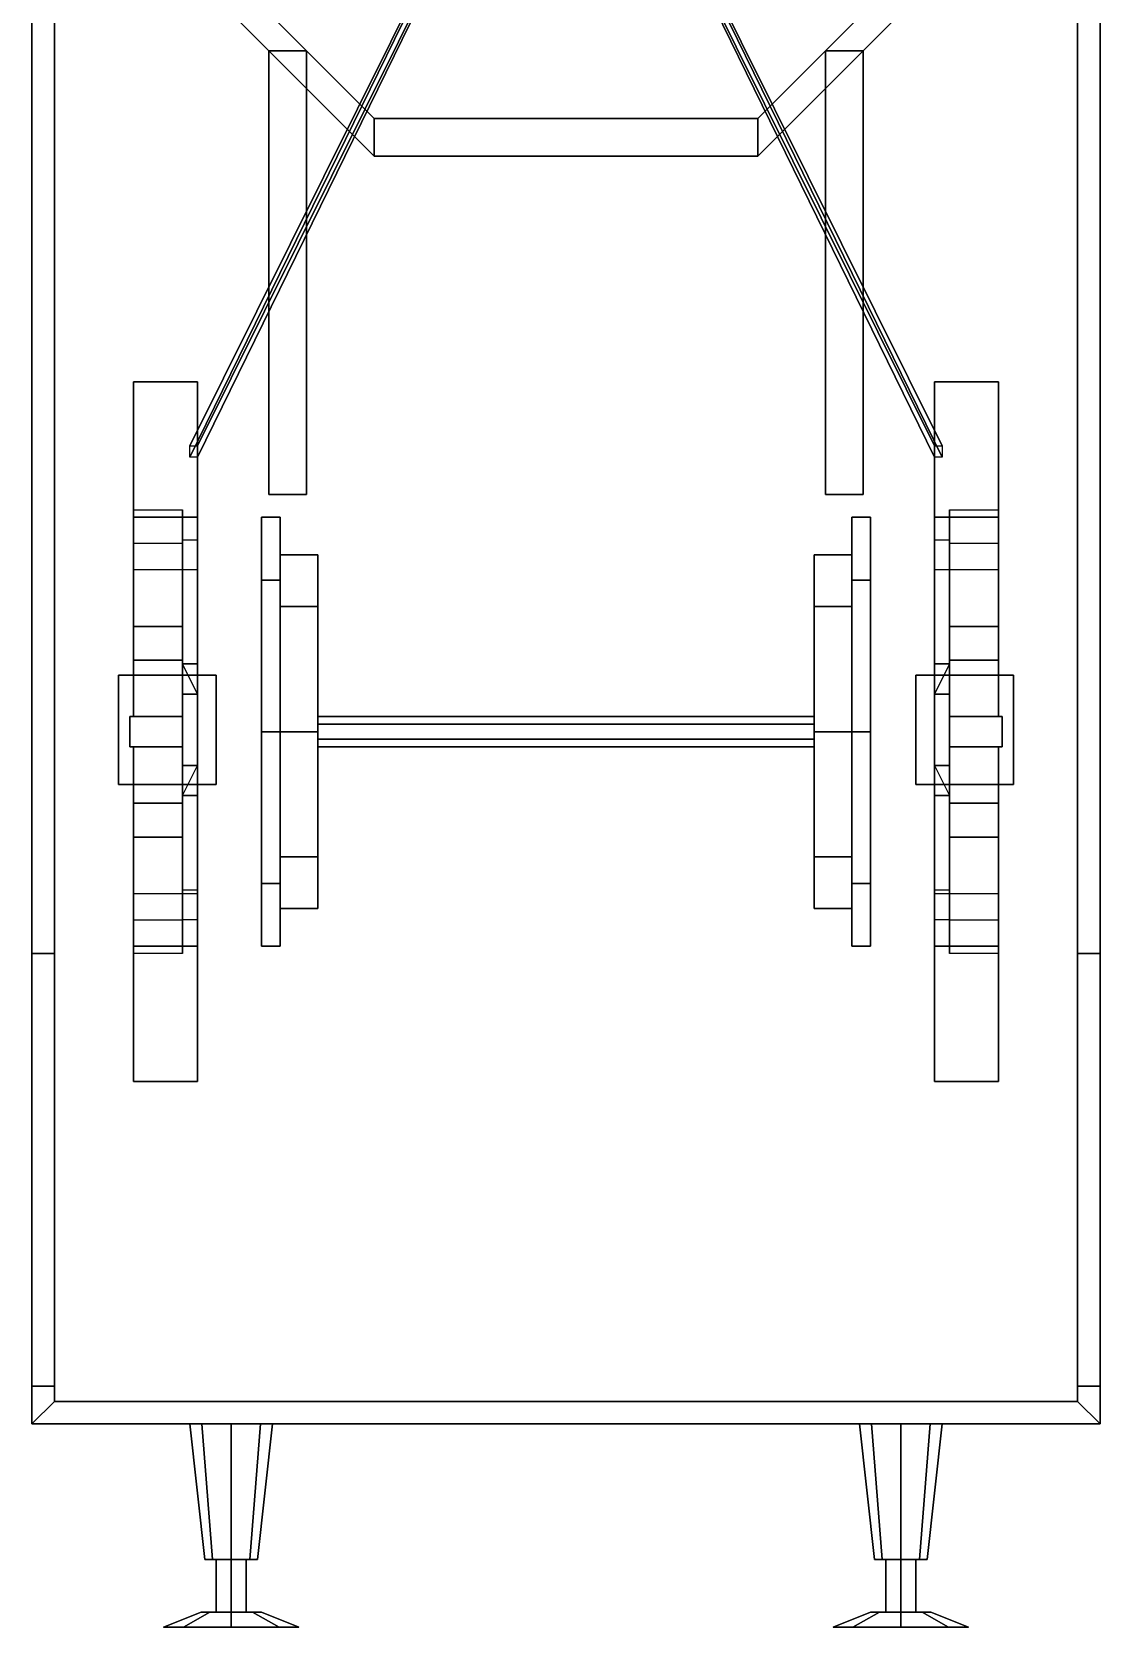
# Model space of a CAD drawing. Header units: millimetres. Extents: x -1.4 to 1.4, y -5.1 to 19.
# Drawn here: x -1.42 to 1.42, y -5.14 to -0.9 of the extents above; entities that cross this region are included whole.
import ezdxf

# ---------------------------------------------------------------- set-up
doc = ezdxf.new("R2010")
doc.units = ezdxf.units.MM
doc.layers.add('buffer', color=1, linetype='Continuous')
doc.layers.add('wheels', color=2, linetype='Continuous')

msp = doc.modelspace()

# ---------------------------------------------------------------- linework, layer by layer
for points in [[(1.42, 4.6, 0.99), (1.42, -4.6, 0.99), (-1.42, -4.6, 0.99), (-1.42, 4.6, 0.99)], [(-1.42, 4.6, 0.99), (-1.42, -4.6, 0.99), (-1.42, -4.6, 1.24), (-1.42, 4.6, 1.24)], [(-1.42, 4.6, 1.67), (-1.42, 4.6, 1.24), (-1.42, -4.6, 1.24), (-1.42, -4.6, 1.67)], [(1.42, -4.6, 1.24), (1.42, -4.6, 0.99), (1.42, 4.6, 0.99), (1.42, 4.6, 1.24)], [(1.42, -4.6, 1.67), (1.42, -4.6, 1.24), (1.42, 4.6, 1.24), (1.42, 4.6, 1.67)], [(-1.36, -4.54, 1.67), (-1.36, -4.54, 1.24), (-1.36, 4.54, 1.24), (-1.36, 4.54, 1.67)], [(1.36, 4.54, 1.24), (-1.36, 4.54, 1.24), (-1.36, -4.54, 1.24), (1.36, -4.54, 1.24)], [(1.36, 4.54, 1.67), (1.36, 4.54, 1.24), (1.36, -4.54, 1.24), (1.36, -4.54, 1.67)], [(-1.42, 3.35, 2), (-1.42, 4.5, 1.67), (-1.42, -4.5, 1.67), (-1.42, -3.35, 2)], [(-1.36, -3.35, 2), (-1.36, -4.5, 1.67), (-1.36, 4.5, 1.67), (-1.36, 3.35, 2)], [(1.36, 3.35, 2), (1.36, 4.5, 1.67), (1.36, -4.5, 1.67), (1.36, -3.35, 2)], [(1.42, -3.35, 2), (1.42, -4.5, 1.67), (1.42, 4.5, 1.67), (1.42, 3.35, 2)], [(-1.42, -3.35, 2), (-1.36, -3.35, 2), (-1.36, 3.35, 2), (-1.42, 3.35, 2)], [(1.36, -3.35, 2), (1.42, -3.35, 2), (1.42, 3.35, 2), (1.36, 3.35, 2)], [(-0.02, -0.03, 0.46), (-0.02, -0.03, 0.43), (-1, -2.03, 0.9), (-1, -2, 0.92)], [(-1, -2.03, 0.9), (-0.02, -0.03, 0.43), (0, -0.03, 0.43), (-0.98, -2.03, 0.9)], [(-0.98, -2, 0.92), (0, -0.03, 0.46), (-0.02, -0.03, 0.46), (-1, -2, 0.92)], [(-0.98, -2.03, 0.9), (0, -0.03, 0.43), (0, -0.03, 0.46), (-0.98, -2, 0.92)], [(1, -2, 0.92), (0.02, -0.03, 0.46), (0, -0.03, 0.46), (0.98, -2, 0.92)], [(0, -0.03, 0.46), (0, -0.03, 0.43), (0.98, -2.03, 0.9), (0.98, -2, 0.92)], [(0.98, -2.03, 0.9), (0, -0.03, 0.43), (0.02, -0.03, 0.43), (1, -2.03, 0.9)], [(1, -2.03, 0.9), (0.02, -0.03, 0.43), (0.02, -0.03, 0.46), (1, -2, 0.92)], [(-1.23, -0.51, 3.04), (-1.23, -0.51, 1.24), (-0.51, -1.23, 1.24), (-0.51, -1.23, 2.95)], [(-1.13, -0.51, 3.04), (-1.23, -0.51, 3.04), (-0.51, -1.23, 2.95), (-0.51, -1.13, 2.95)], [(-0.51, -1.13, 2.95), (-0.51, -1.13, 1.24), (-1.13, -0.51, 1.24), (-1.13, -0.51, 3.04)], [(1.13, -0.51, 3.04), (1.13, -0.51, 1.24), (0.51, -1.13, 1.24), (0.51, -1.13, 2.95)], [(0.51, -1.23, 2.95), (0.51, -1.23, 1.24), (1.23, -0.51, 1.24), (1.23, -0.51, 3.04)], [(1.23, -0.51, 3.04), (1.13, -0.51, 3.04), (0.51, -1.13, 2.95), (0.51, -1.23, 2.95)], [(-0.79, -0.95, 2.95), (-0.79, -0.95, 2.66), (-0.79, -2.13, 2.72), (-0.79, -2.13, 2.83)], [(-0.79, -2.13, 2.72), (-0.79, -0.95, 2.66), (-0.69, -0.95, 2.66), (-0.69, -2.13, 2.72)], [(-0.69, -2.13, 2.83), (-0.69, -0.95, 2.95), (-0.79, -0.95, 2.95), (-0.79, -2.13, 2.83)], [(-0.69, -2.13, 2.72), (-0.69, -0.95, 2.66), (-0.69, -0.95, 2.95), (-0.69, -2.13, 2.83)], [(0.69, -0.95, 2.95), (0.69, -0.95, 2.66), (0.69, -2.13, 2.72), (0.69, -2.13, 2.83)], [(0.69, -2.13, 2.72), (0.69, -0.95, 2.66), (0.79, -0.95, 2.66), (0.79, -2.13, 2.72)], [(0.79, -2.13, 2.83), (0.79, -0.95, 2.95), (0.69, -0.95, 2.95), (0.69, -2.13, 2.83)], [(0.79, -2.13, 2.72), (0.79, -0.95, 2.66), (0.79, -0.95, 2.95), (0.79, -2.13, 2.83)], [(0.51, -1.13, 2.95), (0.51, -1.13, 1.24), (-0.51, -1.13, 1.24), (-0.51, -1.13, 2.95)], [(-0.51, -1.13, 2.95), (-0.51, -1.23, 2.95), (0.51, -1.23, 2.95), (0.51, -1.13, 2.95)], [(-0.51, -1.23, 2.95), (-0.51, -1.23, 1.24), (0.51, -1.23, 1.24), (0.51, -1.23, 2.95)], [(-1.15, -1.83, 0.99), (-1.15, -1.83, 0.96), (-1.15, -2.19, 0.83), (-1.15, -2.33, 0.99)], [(-1.15, -1.83, 0.96), (-0.98, -1.83, 0.96), (-0.98, -2.19, 0.83), (-1.15, -2.19, 0.83)], [(-0.98, -1.83, 0.99), (-0.98, -1.83, 0.96), (-1.15, -1.83, 0.96), (-1.15, -1.83, 0.99)], [(-0.98, -2.33, 0.99), (-0.98, -2.19, 0.83), (-0.98, -1.83, 0.96), (-0.98, -1.83, 0.99)], [(0.98, -1.83, 0.99), (0.98, -1.83, 0.96), (0.98, -2.19, 0.83), (0.98, -2.33, 0.99)], [(0.98, -1.83, 0.96), (1.15, -1.83, 0.96), (1.15, -2.19, 0.83), (0.98, -2.19, 0.83)], [(1.15, -1.83, 0.99), (1.15, -1.83, 0.96), (0.98, -1.83, 0.96), (0.98, -1.83, 0.99)], [(1.15, -2.33, 0.99), (1.15, -2.19, 0.83), (1.15, -1.83, 0.96), (1.15, -1.83, 0.99)], [(-0.79, -2.13, 2.83), (-0.79, -2.13, 2.72), (-0.69, -2.13, 2.72), (-0.69, -2.13, 2.83)], [(0.69, -2.13, 2.83), (0.69, -2.13, 2.72), (0.79, -2.13, 2.72), (0.79, -2.13, 2.83)], [(-1.02, -2.17, 0.88), (-1.02, -2.57, 0.68), (-1.15, -2.57, 0.68), (-1.15, -2.17, 0.88)], [(-1.15, -2.17, 0.88), (-1.15, -2.57, 0.68), (-1.15, -2.48, 0.85), (-1.15, -2.26, 0.95)], [(-1.15, -2.19, 0.83), (-0.98, -2.19, 0.83), (-0.98, -2.33, 0.99), (-1.15, -2.33, 0.99)], [(-1.02, -2.48, 0.85), (-1.02, -2.57, 0.68), (-1.02, -2.17, 0.88), (-1.02, -2.26, 0.95)], [(0.98, -2.19, 0.83), (1.15, -2.19, 0.83), (1.15, -2.33, 0.99), (0.98, -2.33, 0.99)], [(1.02, -2.17, 0.88), (1.02, -2.57, 0.68), (1.02, -2.48, 0.85), (1.02, -2.26, 0.95)], [(1.15, -2.17, 0.88), (1.15, -2.57, 0.68), (1.02, -2.57, 0.68), (1.02, -2.17, 0.88)], [(1.15, -2.48, 0.85), (1.15, -2.57, 0.68), (1.15, -2.17, 0.88), (1.15, -2.26, 0.95)], [(-1.15, -2.26, 0.95), (-1.15, -2.48, 0.85), (-1.02, -2.48, 0.85), (-1.02, -2.26, 0.95)], [(-1.02, -2.25, 0.99), (-1.02, -2.58, 0.35), (-1.02, -2.58, 0.49), (-1.02, -2.33, 0.99)], [(-0.98, -2.25, 0.99), (-0.98, -2.58, 0.35), (-1.02, -2.58, 0.35), (-1.02, -2.25, 0.99)], [(-0.98, -2.58, 0.49), (-0.98, -2.58, 0.35), (-0.98, -2.25, 0.99), (-0.98, -2.33, 0.99)], [(1.02, -2.25, 0.99), (1.02, -2.58, 0.35), (0.98, -2.58, 0.35), (0.98, -2.25, 0.99)], [(0.98, -2.25, 0.99), (0.98, -2.58, 0.35), (0.98, -2.58, 0.49), (0.98, -2.33, 0.99)], [(1.02, -2.58, 0.49), (1.02, -2.58, 0.35), (1.02, -2.25, 0.99), (1.02, -2.33, 0.99)], [(1.02, -2.26, 0.95), (1.02, -2.48, 0.85), (1.15, -2.48, 0.85), (1.15, -2.26, 0.95)], [(-1.02, -2.33, 0.99), (-1.02, -2.58, 0.49), (-0.98, -2.58, 0.49), (-0.98, -2.33, 0.99)], [(0.98, -2.33, 0.99), (0.98, -2.58, 0.49), (1.02, -2.58, 0.49), (1.02, -2.33, 0.99)], [(-1.15, -2.57, 0.68), (-1.15, -2.72, 0.68), (-1.15, -2.72, 0.85), (-1.15, -2.48, 0.85)], [(-1.15, -2.48, 0.85), (-1.15, -2.72, 0.85), (-1.02, -2.72, 0.85), (-1.02, -2.48, 0.85)], [(1.02, -2.57, 0.68), (1.02, -2.72, 0.68), (1.02, -2.72, 0.85), (1.02, -2.48, 0.85)], [(1.02, -2.48, 0.85), (1.02, -2.72, 0.85), (1.15, -2.72, 0.85), (1.15, -2.48, 0.85)], [(1.15, -2.72, 0.85), (1.15, -2.72, 0.68), (1.15, -2.57, 0.68), (1.15, -2.48, 0.85)], [(-1.02, -2.57, 0.68), (-1.02, -2.72, 0.68), (-1.15, -2.72, 0.68), (-1.15, -2.57, 0.68)], [(-1.02, -2.58, 0.99), (-1.02, -2.58, 0.68), (-1.02, -2.66, 0.68), (-1.02, -2.66, 0.99)], [(-0.98, -2.58, 0.99), (-0.98, -2.58, 0.23), (-1.02, -2.58, 0.23), (-1.02, -2.58, 0.99)], [(-1.02, -2.58, 0.68), (-1.02, -2.58, 0.23), (-1.02, -2.93, 0.23), (-1.02, -2.93, 0.68)], [(-1.02, -2.93, 0.23), (-1.02, -2.58, 0.23), (-0.98, -2.58, 0.23), (-0.98, -2.93, 0.23)], [(-0.98, -2.85, 0.68), (-0.98, -2.66, 0.68), (-1.02, -2.58, 0.68), (-1.02, -2.93, 0.68)], [(-0.98, -2.66, 0.68), (-0.98, -2.58, 0.68), (-0.98, -2.58, 0.99), (-0.98, -2.66, 0.99)], [(-0.98, -2.93, 0.23), (-0.98, -2.58, 0.23), (-0.98, -2.58, 0.68), (-0.98, -2.93, 0.68)], [(0.98, -2.58, 0.68), (0.98, -2.66, 0.68), (0.98, -2.66, 0.99), (0.98, -2.58, 0.99)], [(1.02, -2.58, 0.99), (1.02, -2.58, 0.23), (0.98, -2.58, 0.23), (0.98, -2.58, 0.99)], [(0.98, -2.58, 0.23), (0.98, -2.93, 0.23), (0.98, -2.93, 0.68), (0.98, -2.58, 0.68)], [(1.02, -2.58, 0.23), (1.02, -2.93, 0.23), (0.98, -2.93, 0.23), (0.98, -2.58, 0.23)], [(0.98, -2.66, 0.68), (0.98, -2.85, 0.68), (1.02, -2.93, 0.68), (1.02, -2.58, 0.68)], [(1.15, -2.57, 0.68), (1.15, -2.72, 0.68), (1.02, -2.72, 0.68), (1.02, -2.57, 0.68)], [(1.02, -2.66, 0.99), (1.02, -2.66, 0.68), (1.02, -2.58, 0.68), (1.02, -2.58, 0.99)], [(1.02, -2.93, 0.68), (1.02, -2.93, 0.23), (1.02, -2.58, 0.23), (1.02, -2.58, 0.68)], [(-1.19, -2.61, 0.63), (-1.19, -2.61, 0.35), (-1.19, -2.9, 0.35), (-1.19, -2.9, 0.63)], [(-0.93, -2.61, 0.63), (-0.93, -2.61, 0.35), (-1.19, -2.61, 0.35), (-1.19, -2.61, 0.63)], [(-1.19, -2.9, 0.35), (-1.19, -2.61, 0.35), (-0.93, -2.61, 0.35), (-0.93, -2.9, 0.35)], [(-0.93, -2.9, 0.63), (-0.93, -2.61, 0.63), (-1.19, -2.61, 0.63), (-1.19, -2.9, 0.63)], [(-0.93, -2.9, 0.35), (-0.93, -2.61, 0.35), (-0.93, -2.61, 0.63), (-0.93, -2.9, 0.63)], [(0.93, -2.61, 0.35), (0.93, -2.9, 0.35), (0.93, -2.9, 0.63), (0.93, -2.61, 0.63)], [(1.19, -2.61, 0.63), (1.19, -2.61, 0.35), (0.93, -2.61, 0.35), (0.93, -2.61, 0.63)], [(1.19, -2.61, 0.35), (1.19, -2.9, 0.35), (0.93, -2.9, 0.35), (0.93, -2.61, 0.35)], [(0.93, -2.61, 0.63), (0.93, -2.9, 0.63), (1.19, -2.9, 0.63), (1.19, -2.61, 0.63)], [(1.19, -2.9, 0.63), (1.19, -2.9, 0.35), (1.19, -2.61, 0.35), (1.19, -2.61, 0.63)], [(-1.02, -2.66, 0.99), (-1.02, -2.66, 0.68), (-0.98, -2.66, 0.68), (-0.98, -2.66, 0.99)], [(0.98, -2.66, 0.99), (0.98, -2.66, 0.68), (1.02, -2.66, 0.68), (1.02, -2.66, 0.99)], [(-1.16, -2.72, 0.87), (-1.16, -2.72, 0.63), (-1.16, -2.8, 0.63), (-1.16, -2.8, 0.87)], [(-1.02, -2.72, 0.87), (-1.02, -2.72, 0.63), (-1.16, -2.72, 0.63), (-1.16, -2.72, 0.87)], [(-1.02, -2.8, 0.87), (-1.02, -2.72, 0.87), (-1.16, -2.72, 0.87), (-1.16, -2.8, 0.87)], [(-1.02, -2.8, 0.63), (-1.02, -2.72, 0.63), (-1.02, -2.72, 0.87), (-1.02, -2.8, 0.87)], [(1.16, -2.72, 0.87), (1.16, -2.72, 0.63), (1.02, -2.72, 0.63), (1.02, -2.72, 0.87)], [(1.02, -2.72, 0.63), (1.02, -2.8, 0.63), (1.02, -2.8, 0.87), (1.02, -2.72, 0.87)], [(1.02, -2.72, 0.87), (1.02, -2.8, 0.87), (1.16, -2.8, 0.87), (1.16, -2.72, 0.87)], [(1.16, -2.8, 0.87), (1.16, -2.8, 0.63), (1.16, -2.72, 0.63), (1.16, -2.72, 0.87)], [(-1.16, -2.8, 0.87), (-1.16, -2.8, 0.63), (-1.02, -2.8, 0.63), (-1.02, -2.8, 0.87)], [(-1.15, -2.8, 0.85), (-1.15, -2.8, 0.68), (-1.15, -2.95, 0.68), (-1.15, -3.04, 0.85)], [(-1.15, -2.95, 0.68), (-1.15, -2.8, 0.68), (-1.02, -2.8, 0.68), (-1.02, -2.95, 0.68)], [(-1.02, -3.04, 0.85), (-1.02, -2.8, 0.85), (-1.15, -2.8, 0.85), (-1.15, -3.04, 0.85)], [(1.02, -2.8, 0.87), (1.02, -2.8, 0.63), (1.16, -2.8, 0.63), (1.16, -2.8, 0.87)], [(1.02, -2.8, 0.85), (1.02, -2.8, 0.68), (1.02, -2.95, 0.68), (1.02, -3.04, 0.85)], [(1.02, -2.95, 0.68), (1.02, -2.8, 0.68), (1.15, -2.8, 0.68), (1.15, -2.95, 0.68)], [(1.15, -3.04, 0.85), (1.15, -2.8, 0.85), (1.02, -2.8, 0.85), (1.02, -3.04, 0.85)], [(1.15, -2.95, 0.68), (1.15, -2.8, 0.68), (1.15, -2.8, 0.85), (1.15, -3.04, 0.85)], [(-1.02, -2.85, 0.99), (-1.02, -2.85, 0.68), (-1.02, -2.93, 0.68), (-1.02, -2.93, 0.99)], [(-0.98, -2.85, 0.99), (-0.98, -2.85, 0.68), (-1.02, -2.85, 0.68), (-1.02, -2.85, 0.99)], [(-0.98, -2.93, 0.68), (-0.98, -2.85, 0.68), (-0.98, -2.85, 0.99), (-0.98, -2.93, 0.99)], [(0.98, -2.85, 0.68), (0.98, -2.93, 0.68), (0.98, -2.93, 0.99), (0.98, -2.85, 0.99)], [(1.02, -2.85, 0.99), (1.02, -2.85, 0.68), (0.98, -2.85, 0.68), (0.98, -2.85, 0.99)], [(1.02, -2.93, 0.99), (1.02, -2.93, 0.68), (1.02, -2.85, 0.68), (1.02, -2.85, 0.99)], [(-1.19, -2.9, 0.63), (-1.19, -2.9, 0.35), (-0.93, -2.9, 0.35), (-0.93, -2.9, 0.63)], [(0.93, -2.9, 0.63), (0.93, -2.9, 0.35), (1.19, -2.9, 0.35), (1.19, -2.9, 0.63)], [(-1.15, -3.04, 0.85), (-1.15, -2.95, 0.68), (-1.15, -3.35, 0.88), (-1.15, -3.26, 0.95)], [(-1.15, -3.35, 0.88), (-1.15, -2.95, 0.68), (-1.02, -2.95, 0.68), (-1.02, -3.35, 0.88)], [(-1.02, -2.93, 0.99), (-1.02, -2.93, 0.23), (-0.98, -2.93, 0.23), (-0.98, -2.93, 0.99)], [(-1.02, -2.93, 0.49), (-1.02, -2.93, 0.35), (-1.02, -3.26, 0.99), (-1.02, -3.18, 0.99)], [(-1.02, -3.26, 0.99), (-1.02, -2.93, 0.35), (-0.98, -2.93, 0.35), (-0.98, -3.26, 0.99)], [(-0.98, -3.18, 0.99), (-0.98, -2.93, 0.49), (-1.02, -2.93, 0.49), (-1.02, -3.18, 0.99)], [(-1.02, -3.35, 0.88), (-1.02, -2.95, 0.68), (-1.02, -3.04, 0.85), (-1.02, -3.26, 0.95)], [(-0.98, -3.26, 0.99), (-0.98, -2.93, 0.35), (-0.98, -2.93, 0.49), (-0.98, -3.18, 0.99)], [(0.98, -2.93, 0.99), (0.98, -2.93, 0.23), (1.02, -2.93, 0.23), (1.02, -2.93, 0.99)], [(0.98, -3.26, 0.99), (0.98, -2.93, 0.35), (1.02, -2.93, 0.35), (1.02, -3.26, 0.99)], [(0.98, -2.93, 0.49), (0.98, -2.93, 0.35), (0.98, -3.26, 0.99), (0.98, -3.18, 0.99)], [(1.02, -3.18, 0.99), (1.02, -2.93, 0.49), (0.98, -2.93, 0.49), (0.98, -3.18, 0.99)], [(1.02, -3.26, 0.99), (1.02, -2.93, 0.35), (1.02, -2.93, 0.49), (1.02, -3.18, 0.99)], [(1.02, -3.04, 0.85), (1.02, -2.95, 0.68), (1.02, -3.35, 0.88), (1.02, -3.26, 0.95)], [(1.02, -3.35, 0.88), (1.02, -2.95, 0.68), (1.15, -2.95, 0.68), (1.15, -3.35, 0.88)], [(1.15, -3.35, 0.88), (1.15, -2.95, 0.68), (1.15, -3.04, 0.85), (1.15, -3.26, 0.95)], [(-1.02, -3.26, 0.95), (-1.02, -3.04, 0.85), (-1.15, -3.04, 0.85), (-1.15, -3.26, 0.95)], [(1.15, -3.26, 0.95), (1.15, -3.04, 0.85), (1.02, -3.04, 0.85), (1.02, -3.26, 0.95)], [(-1.15, -3.19, 0.99), (-1.15, -3.33, 0.83), (-1.15, -3.69, 0.96), (-1.15, -3.69, 0.99)], [(-0.98, -3.33, 0.83), (-1.15, -3.33, 0.83), (-1.15, -3.19, 0.99), (-0.98, -3.19, 0.99)], [(-0.98, -3.69, 0.99), (-0.98, -3.69, 0.96), (-0.98, -3.33, 0.83), (-0.98, -3.19, 0.99)], [(0.98, -3.19, 0.99), (0.98, -3.33, 0.83), (0.98, -3.69, 0.96), (0.98, -3.69, 0.99)], [(1.15, -3.33, 0.83), (0.98, -3.33, 0.83), (0.98, -3.19, 0.99), (1.15, -3.19, 0.99)], [(1.15, -3.69, 0.99), (1.15, -3.69, 0.96), (1.15, -3.33, 0.83), (1.15, -3.19, 0.99)], [(-0.98, -3.69, 0.96), (-1.15, -3.69, 0.96), (-1.15, -3.33, 0.83), (-0.98, -3.33, 0.83)], [(1.15, -3.69, 0.96), (0.98, -3.69, 0.96), (0.98, -3.33, 0.83), (1.15, -3.33, 0.83)], [(-1.42, -4.5, 1.67), (-1.36, -4.5, 1.67), (-1.36, -3.35, 2), (-1.42, -3.35, 2)], [(1.36, -4.5, 1.67), (1.42, -4.5, 1.67), (1.42, -3.35, 2), (1.36, -3.35, 2)], [(-1.15, -3.69, 0.99), (-1.15, -3.69, 0.96), (-0.98, -3.69, 0.96), (-0.98, -3.69, 0.99)], [(0.98, -3.69, 0.99), (0.98, -3.69, 0.96), (1.15, -3.69, 0.96), (1.15, -3.69, 0.99)], [(-1.36, -4.54, 1.67), (-1.36, -4.5, 1.67), (-1.42, -4.5, 1.67), (-1.42, -4.6, 1.67)], [(1.42, -4.6, 1.67), (1.42, -4.5, 1.67), (1.36, -4.5, 1.67), (1.36, -4.54, 1.67)], [(-1.36, -4.54, 1.67), (-1.42, -4.6, 1.67), (1.42, -4.6, 1.67), (1.36, -4.54, 1.67)], [(1.36, -4.54, 1.67), (1.36, -4.54, 1.24), (-1.36, -4.54, 1.24), (-1.36, -4.54, 1.67)], [(-1.42, -4.6, 1.24), (-1.42, -4.6, 0.99), (1.42, -4.6, 0.99), (1.42, -4.6, 1.24)], [(-1.42, -4.6, 1.67), (-1.42, -4.6, 1.24), (1.42, -4.6, 1.24), (1.42, -4.6, 1.67)]]:
    msp.add_3dface(points)
at = {"layer": 'buffer'}
for points in [[(-1, -4.6, 1.11), (-0.9678, -4.6, 1.0322), (-0.9395, -4.96, 1.0605), (-0.96, -4.96, 1.11)], [(-0.9678, -4.6, 1.1878), (-1, -4.6, 1.11), (-0.96, -4.96, 1.11), (-0.9395, -4.96, 1.1595)], [(-0.9678, -4.6, 1.0322), (-0.89, -4.6, 1), (-0.89, -4.96, 1.04), (-0.9395, -4.96, 1.0605)], [(-0.89, -4.6, 1.22), (-0.9678, -4.6, 1.1878), (-0.9395, -4.96, 1.1595), (-0.89, -4.96, 1.18)], [(-0.89, -4.6, 1), (-0.8122, -4.6, 1.0322), (-0.8405, -4.96, 1.0605), (-0.89, -4.96, 1.04)], [(-0.8122, -4.6, 1.1878), (-0.89, -4.6, 1.22), (-0.89, -4.96, 1.18), (-0.8405, -4.96, 1.1595)], [(-0.8122, -4.6, 1.0322), (-0.78, -4.6, 1.11), (-0.82, -4.96, 1.11), (-0.8405, -4.96, 1.0605)], [(-0.78, -4.6, 1.11), (-0.8122, -4.6, 1.1878), (-0.8405, -4.96, 1.1595), (-0.82, -4.96, 1.11)], [(0.78, -4.6, 1.11), (0.8122, -4.6, 1.0322), (0.8405, -4.96, 1.0605), (0.82, -4.96, 1.11)], [(0.8122, -4.6, 1.1878), (0.78, -4.6, 1.11), (0.82, -4.96, 1.11), (0.8405, -4.96, 1.1595)], [(0.8122, -4.6, 1.0322), (0.89, -4.6, 1), (0.89, -4.96, 1.04), (0.8405, -4.96, 1.0605)], [(0.89, -4.6, 1.22), (0.8122, -4.6, 1.1878), (0.8405, -4.96, 1.1595), (0.89, -4.96, 1.18)], [(0.89, -4.6, 1), (0.9678, -4.6, 1.0322), (0.9395, -4.96, 1.0605), (0.89, -4.96, 1.04)], [(0.9678, -4.6, 1.1878), (0.89, -4.6, 1.22), (0.89, -4.96, 1.18), (0.9395, -4.96, 1.1595)], [(0.9678, -4.6, 1.0322), (1, -4.6, 1.11), (0.96, -4.96, 1.11), (0.9395, -4.96, 1.0605)], [(1, -4.6, 1.11), (0.9678, -4.6, 1.1878), (0.9395, -4.96, 1.1595), (0.96, -4.96, 1.11)], [(-0.89, -4.96, 1.04), (-0.9395, -4.96, 1.1595), (-0.96, -4.96, 1.11), (-0.9395, -4.96, 1.0605)], [(-0.8405, -4.96, 1.0605), (-0.89, -4.96, 1.18), (-0.9395, -4.96, 1.1595), (-0.89, -4.96, 1.04)], [(-0.93, -5.1, 1.11), (-0.89, -5.1, 1.15), (-0.89, -4.96, 1.15), (-0.93, -4.96, 1.11)], [(-0.89, -5.1, 1.07), (-0.93, -5.1, 1.11), (-0.93, -4.96, 1.11), (-0.89, -4.96, 1.07)], [(-0.89, -5.1, 1.15), (-0.85, -5.1, 1.11), (-0.85, -4.96, 1.11), (-0.89, -4.96, 1.15)], [(-0.85, -5.1, 1.11), (-0.89, -5.1, 1.07), (-0.89, -4.96, 1.07), (-0.85, -4.96, 1.11)], [(-0.82, -4.96, 1.11), (-0.8405, -4.96, 1.1595), (-0.89, -4.96, 1.18), (-0.8405, -4.96, 1.0605)], [(0.89, -4.96, 1.04), (0.8405, -4.96, 1.1595), (0.82, -4.96, 1.11), (0.8405, -4.96, 1.0605)], [(0.9395, -4.96, 1.0605), (0.89, -4.96, 1.18), (0.8405, -4.96, 1.1595), (0.89, -4.96, 1.04)], [(0.89, -5.1, 1.07), (0.85, -5.1, 1.11), (0.85, -4.96, 1.11), (0.89, -4.96, 1.07)], [(0.85, -5.1, 1.11), (0.89, -5.1, 1.15), (0.89, -4.96, 1.15), (0.85, -4.96, 1.11)], [(0.93, -5.1, 1.11), (0.89, -5.1, 1.07), (0.89, -4.96, 1.07), (0.93, -4.96, 1.11)], [(0.89, -5.1, 1.15), (0.93, -5.1, 1.11), (0.93, -4.96, 1.11), (0.89, -4.96, 1.15)], [(0.96, -4.96, 1.11), (0.9395, -4.96, 1.1595), (0.89, -4.96, 1.18), (0.9395, -4.96, 1.0605)], [(-0.97, -5.1, 1.11), (-0.9466, -5.1, 1.0534), (-1.0173, -5.14, 0.9827), (-1.07, -5.14, 1.11)], [(-0.9466, -5.1, 1.1666), (-0.97, -5.1, 1.11), (-1.07, -5.14, 1.11), (-1.0173, -5.14, 1.2373)], [(-0.9466, -5.1, 1.0534), (-0.89, -5.1, 1.03), (-0.89, -5.14, 0.93), (-1.0173, -5.14, 0.9827)], [(-0.89, -5.1, 1.19), (-0.9466, -5.1, 1.1666), (-1.0173, -5.14, 1.2373), (-0.89, -5.14, 1.29)], [(-0.97, -5.1, 1.11), (-0.9466, -5.1, 1.1666), (-0.89, -5.1, 1.19), (-0.9466, -5.1, 1.0534)], [(-0.9466, -5.1, 1.0534), (-0.89, -5.1, 1.19), (-0.8334, -5.1, 1.1666), (-0.89, -5.1, 1.03)], [(-0.89, -5.1, 1.03), (-0.8334, -5.1, 1.0534), (-0.7627, -5.14, 0.9827), (-0.89, -5.14, 0.93)], [(-0.8334, -5.1, 1.1666), (-0.89, -5.1, 1.19), (-0.89, -5.14, 1.29), (-0.7627, -5.14, 1.2373)], [(-0.89, -5.1, 1.03), (-0.8334, -5.1, 1.1666), (-0.81, -5.1, 1.11), (-0.8334, -5.1, 1.0534)], [(-0.8334, -5.1, 1.0534), (-0.81, -5.1, 1.11), (-0.71, -5.14, 1.11), (-0.7627, -5.14, 0.9827)], [(-0.81, -5.1, 1.11), (-0.8334, -5.1, 1.1666), (-0.7627, -5.14, 1.2373), (-0.71, -5.14, 1.11)], [(0.81, -5.1, 1.11), (0.8334, -5.1, 1.0534), (0.7627, -5.14, 0.9827), (0.71, -5.14, 1.11)], [(0.8334, -5.1, 1.1666), (0.81, -5.1, 1.11), (0.71, -5.14, 1.11), (0.7627, -5.14, 1.2373)], [(0.8334, -5.1, 1.0534), (0.89, -5.1, 1.03), (0.89, -5.14, 0.93), (0.7627, -5.14, 0.9827)], [(0.89, -5.1, 1.19), (0.8334, -5.1, 1.1666), (0.7627, -5.14, 1.2373), (0.89, -5.14, 1.29)], [(0.81, -5.1, 1.11), (0.8334, -5.1, 1.1666), (0.89, -5.1, 1.19), (0.8334, -5.1, 1.0534)], [(0.8334, -5.1, 1.0534), (0.89, -5.1, 1.19), (0.9466, -5.1, 1.1666), (0.89, -5.1, 1.03)], [(0.89, -5.1, 1.03), (0.9466, -5.1, 1.1666), (0.97, -5.1, 1.11), (0.9466, -5.1, 1.0534)], [(0.89, -5.1, 1.03), (0.9466, -5.1, 1.0534), (1.0173, -5.14, 0.9827), (0.89, -5.14, 0.93)], [(0.9466, -5.1, 1.1666), (0.89, -5.1, 1.19), (0.89, -5.14, 1.29), (1.0173, -5.14, 1.2373)], [(0.9466, -5.1, 1.0534), (0.97, -5.1, 1.11), (1.07, -5.14, 1.11), (1.0173, -5.14, 0.9827)], [(0.97, -5.1, 1.11), (0.9466, -5.1, 1.1666), (1.0173, -5.14, 1.2373), (1.07, -5.14, 1.11)], [(-1.0173, -5.14, 1.2373), (-1.07, -5.14, 1.11), (-1.0173, -5.14, 0.9827), (-0.89, -5.14, 1.29)], [(-0.89, -5.14, 1.29), (-1.0173, -5.14, 0.9827), (-0.89, -5.14, 0.93), (-0.7627, -5.14, 1.2373)], [(-0.7627, -5.14, 1.2373), (-0.89, -5.14, 0.93), (-0.7627, -5.14, 0.9827), (-0.71, -5.14, 1.11)], [(0.7627, -5.14, 1.2373), (0.71, -5.14, 1.11), (0.7627, -5.14, 0.9827), (0.89, -5.14, 1.29)], [(0.89, -5.14, 1.29), (0.7627, -5.14, 0.9827), (0.89, -5.14, 0.93), (1.0173, -5.14, 1.2373)], [(1.0173, -5.14, 1.2373), (0.89, -5.14, 0.93), (1.0173, -5.14, 0.9827), (1.07, -5.14, 1.11)]]:
    msp.add_3dface(points, dxfattribs=at)
at = {"layer": 'wheels'}
for points in [[(-0.76, -2.3569, 0.8731), (-0.76, -2.19, 0.47), (-0.81, -2.19, 0.47), (-0.81, -2.3569, 0.8731)], [(-0.81, -3.33, 0.47), (-0.81, -2.3569, 0.8731), (-0.81, -2.19, 0.47), (-0.81, -3.1631, 0.0669)], [(-0.76, -2.19, 0.47), (-0.76, -2.3569, 0.0669), (-0.81, -2.3569, 0.0669), (-0.81, -2.19, 0.47)], [(-0.81, -3.1631, 0.0669), (-0.81, -2.19, 0.47), (-0.81, -2.3569, 0.0669), (-0.81, -2.76, -0.1)], [(-0.76, -2.4277, 0.8023), (-0.76, -2.29, 0.47), (-0.76, -2.19, 0.47), (-0.76, -2.3569, 0.8731)], [(-0.76, -2.29, 0.47), (-0.76, -2.4277, 0.1377), (-0.76, -2.3569, 0.0669), (-0.76, -2.19, 0.47)], [(0.76, -2.29, 0.47), (0.76, -2.4277, 0.8023), (0.76, -2.3569, 0.8731), (0.76, -2.19, 0.47)], [(0.76, -2.19, 0.47), (0.76, -2.3569, 0.8731), (0.81, -2.3569, 0.8731), (0.81, -2.19, 0.47)], [(0.76, -2.4277, 0.1377), (0.76, -2.29, 0.47), (0.76, -2.19, 0.47), (0.76, -2.3569, 0.0669)], [(0.76, -2.3569, 0.0669), (0.76, -2.19, 0.47), (0.81, -2.19, 0.47), (0.81, -2.3569, 0.0669)], [(0.81, -2.3569, 0.8731), (0.81, -2.76, 1.04), (0.81, -3.1631, 0.8731), (0.81, -2.19, 0.47)], [(0.81, -2.19, 0.47), (0.81, -3.1631, 0.8731), (0.81, -3.33, 0.47), (0.81, -2.3569, 0.0669)], [(-0.66, -2.4277, 0.8023), (-0.66, -2.29, 0.47), (-0.76, -2.29, 0.47), (-0.76, -2.4277, 0.8023)], [(-0.66, -2.29, 0.47), (-0.66, -2.4277, 0.1377), (-0.76, -2.4277, 0.1377), (-0.76, -2.29, 0.47)], [(-0.66, -2.4277, 0.8023), (-0.66, -3.23, 0.47), (-0.66, -3.0923, 0.1377), (-0.66, -2.29, 0.47)], [(-0.66, -2.29, 0.47), (-0.66, -3.0923, 0.1377), (-0.66, -2.76), (-0.66, -2.4277, 0.1377)], [(0.66, -2.76, 0.94), (0.66, -2.4277, 0.8023), (0.66, -2.29, 0.47), (0.66, -3.0923, 0.8023)], [(0.66, -2.29, 0.47), (0.66, -2.4277, 0.8023), (0.76, -2.4277, 0.8023), (0.76, -2.29, 0.47)], [(0.66, -3.0923, 0.8023), (0.66, -2.29, 0.47), (0.66, -2.4277, 0.1377), (0.66, -3.23, 0.47)], [(0.66, -2.4277, 0.1377), (0.66, -2.29, 0.47), (0.76, -2.29, 0.47), (0.76, -2.4277, 0.1377)], [(-0.81, -3.1631, 0.8731), (-0.81, -2.76, 1.04), (-0.81, -2.3569, 0.8731), (-0.81, -3.33, 0.47)], [(-0.76, -2.3569, 0.0669), (-0.76, -2.76, -0.1), (-0.81, -2.76, -0.1), (-0.81, -2.3569, 0.0669)], [(-0.76, -2.76, 1.04), (-0.76, -2.3569, 0.8731), (-0.81, -2.3569, 0.8731), (-0.81, -2.76, 1.04)], [(-0.76, -2.4277, 0.1377), (-0.76, -2.76), (-0.76, -2.76, -0.1), (-0.76, -2.3569, 0.0669)], [(-0.76, -2.76, 0.94), (-0.76, -2.4277, 0.8023), (-0.76, -2.3569, 0.8731), (-0.76, -2.76, 1.04)], [(0.76, -2.76), (0.76, -2.4277, 0.1377), (0.76, -2.3569, 0.0669), (0.76, -2.76, -0.1)], [(0.76, -2.76, -0.1), (0.76, -2.3569, 0.0669), (0.81, -2.3569, 0.0669), (0.81, -2.76, -0.1)], [(0.76, -2.3569, 0.8731), (0.76, -2.76, 1.04), (0.81, -2.76, 1.04), (0.81, -2.3569, 0.8731)], [(0.76, -2.4277, 0.8023), (0.76, -2.76, 0.94), (0.76, -2.76, 1.04), (0.76, -2.3569, 0.8731)], [(0.81, -2.3569, 0.0669), (0.81, -3.33, 0.47), (0.81, -3.1631, 0.0669), (0.81, -2.76, -0.1)], [(-0.66, -2.4277, 0.1377), (-0.66, -2.76), (-0.76, -2.76), (-0.76, -2.4277, 0.1377)], [(-0.66, -2.76, 0.94), (-0.66, -2.4277, 0.8023), (-0.76, -2.4277, 0.8023), (-0.76, -2.76, 0.94)], [(-0.66, -2.76, 0.94), (-0.66, -3.0923, 0.8023), (-0.66, -3.23, 0.47), (-0.66, -2.4277, 0.8023)], [(0.66, -3.23, 0.47), (0.66, -2.4277, 0.1377), (0.66, -2.76), (0.66, -3.0923, 0.1377)], [(0.66, -2.76), (0.66, -2.4277, 0.1377), (0.76, -2.4277, 0.1377), (0.76, -2.76)], [(0.66, -2.4277, 0.8023), (0.66, -2.76, 0.94), (0.76, -2.76, 0.94), (0.76, -2.4277, 0.8023)], [(0.66, -2.74, 0.5046), (0.66, -2.72, 0.47), (-0.66, -2.72, 0.47), (-0.66, -2.74, 0.5046)], [(0.66, -2.72, 0.47), (0.66, -2.74, 0.4354), (-0.66, -2.74, 0.4354), (-0.66, -2.72, 0.47)], [(0.66, -2.74, 0.4354), (0.66, -2.78, 0.4354), (-0.66, -2.78, 0.4354), (-0.66, -2.74, 0.4354)], [(0.66, -2.78, 0.5046), (0.66, -2.74, 0.5046), (-0.66, -2.74, 0.5046), (-0.66, -2.78, 0.5046)], [(-0.76, -2.76, -0.1), (-0.76, -3.1631, 0.0669), (-0.81, -3.1631, 0.0669), (-0.81, -2.76, -0.1)], [(-0.76, -3.1631, 0.8731), (-0.76, -2.76, 1.04), (-0.81, -2.76, 1.04), (-0.81, -3.1631, 0.8731)], [(-0.66, -2.76), (-0.66, -3.0923, 0.1377), (-0.76, -3.0923, 0.1377), (-0.76, -2.76)], [(-0.76, -2.76), (-0.76, -3.0923, 0.1377), (-0.76, -3.1631, 0.0669), (-0.76, -2.76, -0.1)], [(-0.66, -3.0923, 0.8023), (-0.66, -2.76, 0.94), (-0.76, -2.76, 0.94), (-0.76, -3.0923, 0.8023)], [(-0.76, -3.0923, 0.8023), (-0.76, -2.76, 0.94), (-0.76, -2.76, 1.04), (-0.76, -3.1631, 0.8731)], [(0.66, -2.8, 0.47), (0.66, -2.78, 0.5046), (-0.66, -2.78, 0.5046), (-0.66, -2.8, 0.47)], [(0.66, -2.78, 0.4354), (0.66, -2.8, 0.47), (-0.66, -2.8, 0.47), (-0.66, -2.78, 0.4354)], [(0.66, -3.0923, 0.1377), (0.66, -2.76), (0.76, -2.76), (0.76, -3.0923, 0.1377)], [(0.66, -2.76, 0.94), (0.66, -3.0923, 0.8023), (0.76, -3.0923, 0.8023), (0.76, -2.76, 0.94)], [(0.76, -3.0923, 0.1377), (0.76, -2.76), (0.76, -2.76, -0.1), (0.76, -3.1631, 0.0669)], [(0.76, -3.1631, 0.0669), (0.76, -2.76, -0.1), (0.81, -2.76, -0.1), (0.81, -3.1631, 0.0669)], [(0.76, -2.76, 1.04), (0.76, -3.1631, 0.8731), (0.81, -3.1631, 0.8731), (0.81, -2.76, 1.04)], [(0.76, -2.76, 0.94), (0.76, -3.0923, 0.8023), (0.76, -3.1631, 0.8731), (0.76, -2.76, 1.04)], [(-0.66, -3.23, 0.47), (-0.66, -3.0923, 0.8023), (-0.76, -3.0923, 0.8023), (-0.76, -3.23, 0.47)], [(-0.76, -3.23, 0.47), (-0.76, -3.0923, 0.8023), (-0.76, -3.1631, 0.8731), (-0.76, -3.33, 0.47)], [(-0.66, -3.0923, 0.1377), (-0.66, -3.23, 0.47), (-0.76, -3.23, 0.47), (-0.76, -3.0923, 0.1377)], [(-0.76, -3.0923, 0.1377), (-0.76, -3.23, 0.47), (-0.76, -3.33, 0.47), (-0.76, -3.1631, 0.0669)], [(0.66, -3.0923, 0.8023), (0.66, -3.23, 0.47), (0.76, -3.23, 0.47), (0.76, -3.0923, 0.8023)], [(0.66, -3.23, 0.47), (0.66, -3.0923, 0.1377), (0.76, -3.0923, 0.1377), (0.76, -3.23, 0.47)], [(0.76, -3.0923, 0.8023), (0.76, -3.23, 0.47), (0.76, -3.33, 0.47), (0.76, -3.1631, 0.8731)], [(0.76, -3.23, 0.47), (0.76, -3.0923, 0.1377), (0.76, -3.1631, 0.0669), (0.76, -3.33, 0.47)], [(-0.76, -3.33, 0.47), (-0.76, -3.1631, 0.8731), (-0.81, -3.1631, 0.8731), (-0.81, -3.33, 0.47)], [(-0.76, -3.1631, 0.0669), (-0.76, -3.33, 0.47), (-0.81, -3.33, 0.47), (-0.81, -3.1631, 0.0669)], [(0.76, -3.1631, 0.8731), (0.76, -3.33, 0.47), (0.81, -3.33, 0.47), (0.81, -3.1631, 0.8731)], [(0.76, -3.33, 0.47), (0.76, -3.1631, 0.0669), (0.81, -3.1631, 0.0669), (0.81, -3.33, 0.47)]]:
    msp.add_3dface(points, dxfattribs=at)

doc.saveas('drawing.dxf')
